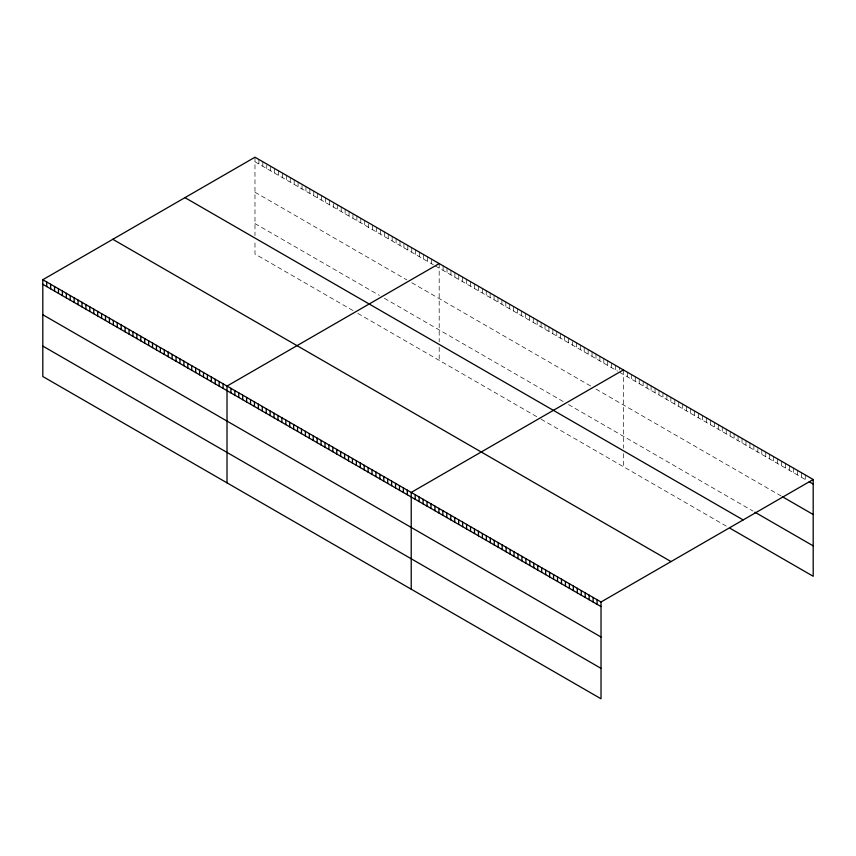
<?xml version="1.0" encoding="UTF-8"?>
<svg xmlns="http://www.w3.org/2000/svg" width="856" height="856" viewBox="0 0 856 856"><rect width="100%" height="100%" fill="white"/><g stroke="black" fill="none" stroke-linecap="round" stroke-linejoin="round"><path stroke-width="0.64" stroke-dasharray="4.28 3.21" d="M254.981 157.215L254.981 235.528M254.981 161.795L433.318 264.75M435.276 265.884L617.529 371.108M619.487 372.242L807.272 480.655M254.981 192.226L406.857 279.912M411.757 282.737L591.068 386.259M595.969 389.095L781.571 496.245M254.981 223.577L379.422 295.416M384.323 298.241L563.633 401.774M568.534 404.599L752.906 511.043M352.972 310.567L254.981 253.997L254.981 240.964M357.862 313.403L540.115 418.627M541.099 419.183L726.209 526.066M805.293 474.93L805.293 479.51M801.334 472.651L801.334 477.231M797.385 470.372L797.385 474.952M793.426 468.082L793.426 472.662M789.478 465.803L789.478 470.383M785.519 463.513L785.519 468.104M781.571 461.234L781.571 465.814M777.612 458.955L777.612 463.535M773.663 456.665L773.663 461.256M769.705 454.386L769.705 458.966M765.756 452.107L765.756 456.687M761.797 449.817L761.797 454.408M757.838 448.683L757.838 452.118M753.89 445.259L753.89 449.839M749.931 442.969L749.931 447.56M745.983 440.69L745.983 445.27M742.024 438.411L742.024 442.991M738.075 436.121L738.075 440.701M734.116 433.842L734.116 438.422M730.168 431.563L730.168 436.143M726.209 429.273L726.209 433.853M722.261 426.994L722.261 431.574M718.302 424.715L718.302 429.295M714.353 422.425L714.353 427.005M710.394 420.146L710.394 424.726M706.446 417.856L706.446 422.447M702.487 415.577L702.487 420.157M698.528 413.298L698.528 417.878M694.58 411.008L694.58 415.599M690.621 408.729L690.621 413.309M686.673 406.45L686.673 411.03M682.713 404.16L682.713 408.751M678.765 401.881L678.765 406.461M674.806 399.602L674.806 404.182M670.858 397.312L670.858 401.903M666.899 395.033L666.899 399.613M662.951 392.754L662.951 397.334M658.992 390.464L658.992 395.044M655.043 388.185L655.043 392.765M651.084 385.906L651.084 390.486M647.125 383.616L647.125 388.196M643.177 381.337L643.177 385.917M639.218 380.203L639.218 383.638M635.27 376.768L635.27 381.348M631.311 374.489L631.311 379.069M627.362 372.2L627.362 376.79M623.403 369.92L623.403 448.234M623.403 453.669L623.403 466.702M619.487 367.663L619.487 369.953M615.571 365.394L615.571 369.974M611.644 363.137L611.644 367.716M607.728 360.868L607.728 365.448M603.812 358.611L603.812 363.19M599.885 356.342L599.885 360.922M595.969 354.084L595.969 358.664M592.052 351.816L592.052 356.396M588.136 349.558L588.136 354.138M584.209 347.29L584.209 351.88M580.293 345.032L580.293 349.612M576.377 342.764L576.377 347.354M572.45 341.651L572.45 345.086M568.534 338.238L568.534 342.828M564.618 335.98L564.618 340.56M560.691 333.712L560.691 338.302M556.775 331.454L556.775 336.034M552.858 329.185L552.858 333.776M548.942 326.928L548.942 331.507M545.015 324.67L545.015 329.25M541.099 322.402L541.099 326.981M537.183 320.144L537.183 324.724M533.256 317.876L533.256 322.455M529.34 315.618L529.34 320.197M525.423 313.35L525.423 317.929M521.497 311.092L521.497 315.671M517.58 308.823L517.58 313.403M513.664 306.566L513.664 311.145M509.748 304.297L509.748 308.877M505.821 302.04L505.821 306.619M501.905 299.771L501.905 304.351M497.989 297.514L497.989 302.093M494.062 295.245L494.062 299.825M490.146 292.987L490.146 297.567M486.229 290.719L486.229 295.299M482.303 288.461L482.303 293.041M478.386 286.193L478.386 290.783M474.47 283.935L474.47 288.515M470.554 281.667L470.554 286.257M466.627 279.409L466.627 283.989M462.711 277.141L462.711 281.731M458.795 274.883L458.795 279.463M454.868 272.615L454.868 277.205M450.952 270.357L450.952 274.937M447.035 268.089L447.035 272.679M443.108 265.831L443.108 270.41M439.192 263.573L439.192 341.876M439.192 347.311L439.192 360.355M431.36 259.047L431.36 263.627M427.433 256.779L427.433 261.358M423.517 254.521L423.517 259.101M419.601 252.253L419.601 256.832M415.674 249.995L415.674 254.574M411.757 247.726L411.757 252.306M407.841 245.469L407.841 250.048M403.914 244.345L403.914 247.78M399.998 240.943L399.998 245.522M396.082 238.674L396.082 243.254M392.166 236.417L392.166 240.996M388.239 234.148L388.239 238.728M384.323 231.89L384.323 236.47M380.406 229.622L380.406 234.202M376.48 227.364L376.48 231.944M372.563 225.096L372.563 229.686M368.647 223.983L368.647 227.418M364.72 220.57L364.72 225.16M360.804 218.312L360.804 222.892M356.888 216.044L356.888 220.634M352.972 213.786L352.972 218.366M349.045 211.518L349.045 216.108M345.129 209.26L345.129 213.84M341.212 206.992L341.212 211.582M337.285 204.734L337.285 209.313M333.369 203.621L333.369 207.056M329.453 200.208L329.453 204.787M325.526 197.95L325.526 202.53M321.61 195.682L321.61 200.261M317.694 193.424L317.694 198.004M313.778 191.156L313.778 195.735M309.851 188.898L309.851 193.477M305.934 186.629L305.934 191.209M302.018 185.517L302.018 188.951M298.091 182.103L298.091 186.683M294.175 179.846L294.175 184.425M290.259 177.577L290.259 182.157M286.332 175.32L286.332 179.899M282.416 173.051L282.416 177.631M278.5 170.793L278.5 175.373M274.583 168.525L274.583 173.115M270.656 166.267L270.656 170.847M266.74 165.144L266.74 168.589M262.824 161.741L262.824 166.321M258.897 159.473L258.897 164.063"/><path stroke-width="1.28" d="M42.8 279.719L601.019 602.003L601.019 698.785L42.8 376.501L42.8 279.719L254.981 157.215L813.2 479.499L813.2 576.281L730.168 528.345M439.192 263.573L227.011 386.067L227.011 482.859M623.403 369.92L411.222 492.425L411.222 589.206M601.019 602.003L813.2 479.499M809.241 481.8L813.2 484.079M782.555 496.812L813.2 514.51M754.874 512.188L813.2 545.861M184.96 197.64L743.179 519.924M112.821 239.295L671.04 561.579M42.8 284.299L601.019 606.583M42.8 314.73L601.019 637.014M42.8 346.07L601.019 668.354M597.06 599.714L597.06 604.304M593.112 597.435L593.112 602.014M589.153 595.155L589.153 599.735M585.204 592.866L585.204 597.456M581.245 590.587L581.245 595.166M577.297 588.307L577.297 592.887M573.338 586.018L573.338 590.597M569.39 583.738L569.39 588.318M565.431 581.459L565.431 586.039M561.483 579.17L561.483 583.749M557.524 576.89L557.524 581.47M553.565 574.611L553.565 579.191M549.616 572.322L549.616 576.901M545.657 570.043L545.657 574.622M541.709 567.753L541.709 572.343M537.75 565.474L537.75 570.053M533.802 563.195L533.802 567.774M529.843 560.905L529.843 565.495M525.894 558.626L525.894 563.205M521.935 556.347L521.935 560.926M517.987 554.057L517.987 558.647M514.028 551.778L514.028 556.357M510.08 549.499L510.08 554.078M506.121 547.209L506.121 551.799M502.162 544.93L502.162 549.509M498.213 542.65L498.213 547.23M494.254 540.361L494.254 544.94M490.306 538.082L490.306 542.661M486.347 535.803L486.347 540.382M482.399 533.513L482.399 538.092M478.44 531.234L478.44 535.813M474.492 528.955L474.492 533.534M470.533 526.665L470.533 531.244M466.584 524.386L466.584 528.965M462.625 522.096L462.625 526.686M458.677 519.817L458.677 524.396M454.718 517.538L454.718 522.117M450.77 515.248L450.77 519.838M446.811 512.969L446.811 517.548M442.852 510.69L442.852 515.269M438.903 508.4L438.903 512.99M434.944 506.121L434.944 510.7M430.996 503.842L430.996 508.421M427.037 501.552L427.037 506.142M423.089 499.273L423.089 503.852M419.13 496.994L419.13 501.573M415.181 494.704L415.181 499.283M407.306 490.156L407.306 494.747M403.39 487.899L403.39 492.478M399.463 485.63L399.463 490.221M395.547 483.373L395.547 487.952M391.631 481.115L391.631 485.694M387.704 478.846L387.704 483.426M383.788 476.589L383.788 481.168M379.871 474.32L379.871 478.9M375.945 472.063L375.945 476.642M372.028 469.794L372.028 474.374M368.112 467.536L368.112 472.116M364.196 465.268L364.196 469.848M360.269 463.01L360.269 467.59M356.353 460.742L356.353 465.322M352.437 458.484L352.437 463.064M348.51 456.216L348.51 460.796M344.594 453.958L344.594 458.538M340.677 451.69L340.677 456.269M336.75 449.432L336.75 454.012M332.834 447.164L332.834 451.743M328.918 444.906L328.918 449.486M325.002 442.638L325.002 447.228M321.075 440.38L321.075 444.96M317.159 438.112L317.159 442.702M313.243 435.854L313.243 440.433M309.316 433.585L309.316 438.176M305.399 431.328L305.399 435.907M301.483 429.059L301.483 433.65M297.556 426.802L297.556 431.381M293.64 424.533L293.64 429.124M289.724 422.276L289.724 426.855M285.808 420.018L285.808 424.597M281.881 417.749L281.881 422.329M277.965 415.492L277.965 420.071M274.048 413.223L274.048 417.803M270.122 410.966L270.122 415.545M266.205 408.697L266.205 413.277M262.289 406.44L262.289 411.019M258.362 404.171L258.362 408.751M254.446 401.913L254.446 406.493M250.53 399.645L250.53 404.225M246.614 397.387L246.614 401.967M242.687 395.119L242.687 399.699M238.771 392.861L238.771 397.441M234.854 390.593L234.854 395.172M230.927 388.335L230.927 392.915M223.095 383.809L223.095 388.389M219.168 381.541L219.168 386.131M215.252 379.283L215.252 383.863M211.336 377.015L211.336 381.605M207.419 374.757L207.419 379.336M203.493 372.488L203.493 377.079M199.576 370.231L199.576 374.81M195.66 367.962L195.66 372.553M191.733 365.705L191.733 370.284M187.817 363.447L187.817 368.026M183.901 361.179L183.901 365.758M179.974 358.921L179.974 363.5M176.058 356.652L176.058 361.232M172.142 354.395L172.142 358.974M168.225 352.126L168.225 356.706M164.299 349.869L164.299 354.448M160.382 347.6L160.382 352.18M156.466 345.343L156.466 349.922M152.539 343.074L152.539 347.654M148.623 340.816L148.623 345.396M144.707 338.548L144.707 343.128M140.78 336.29L140.78 340.87M136.864 334.022L136.864 338.601M132.948 331.764L132.948 336.344M129.031 329.496L129.031 334.075M125.104 327.238L125.104 331.818M121.188 324.97L121.188 329.56M117.272 322.712L117.272 327.292M113.345 320.444L113.345 325.034M109.429 318.186L109.429 322.765M105.513 315.918L105.513 320.508M101.586 313.66L101.586 318.239M97.67 311.391L97.67 315.982M93.753 309.134L93.753 313.713M89.837 306.865L89.837 311.456M85.91 304.608L85.91 309.187M81.994 302.35L81.994 306.93M78.078 300.082L78.078 304.661M74.151 297.824L74.151 302.403M70.235 295.555L70.235 300.135M66.319 293.298L66.319 297.877M62.392 291.029L62.392 295.609M58.476 288.772L58.476 293.351M54.559 286.503L54.559 291.083M50.643 284.245L50.643 288.825M46.716 281.977L46.716 286.557"/></g></svg>
